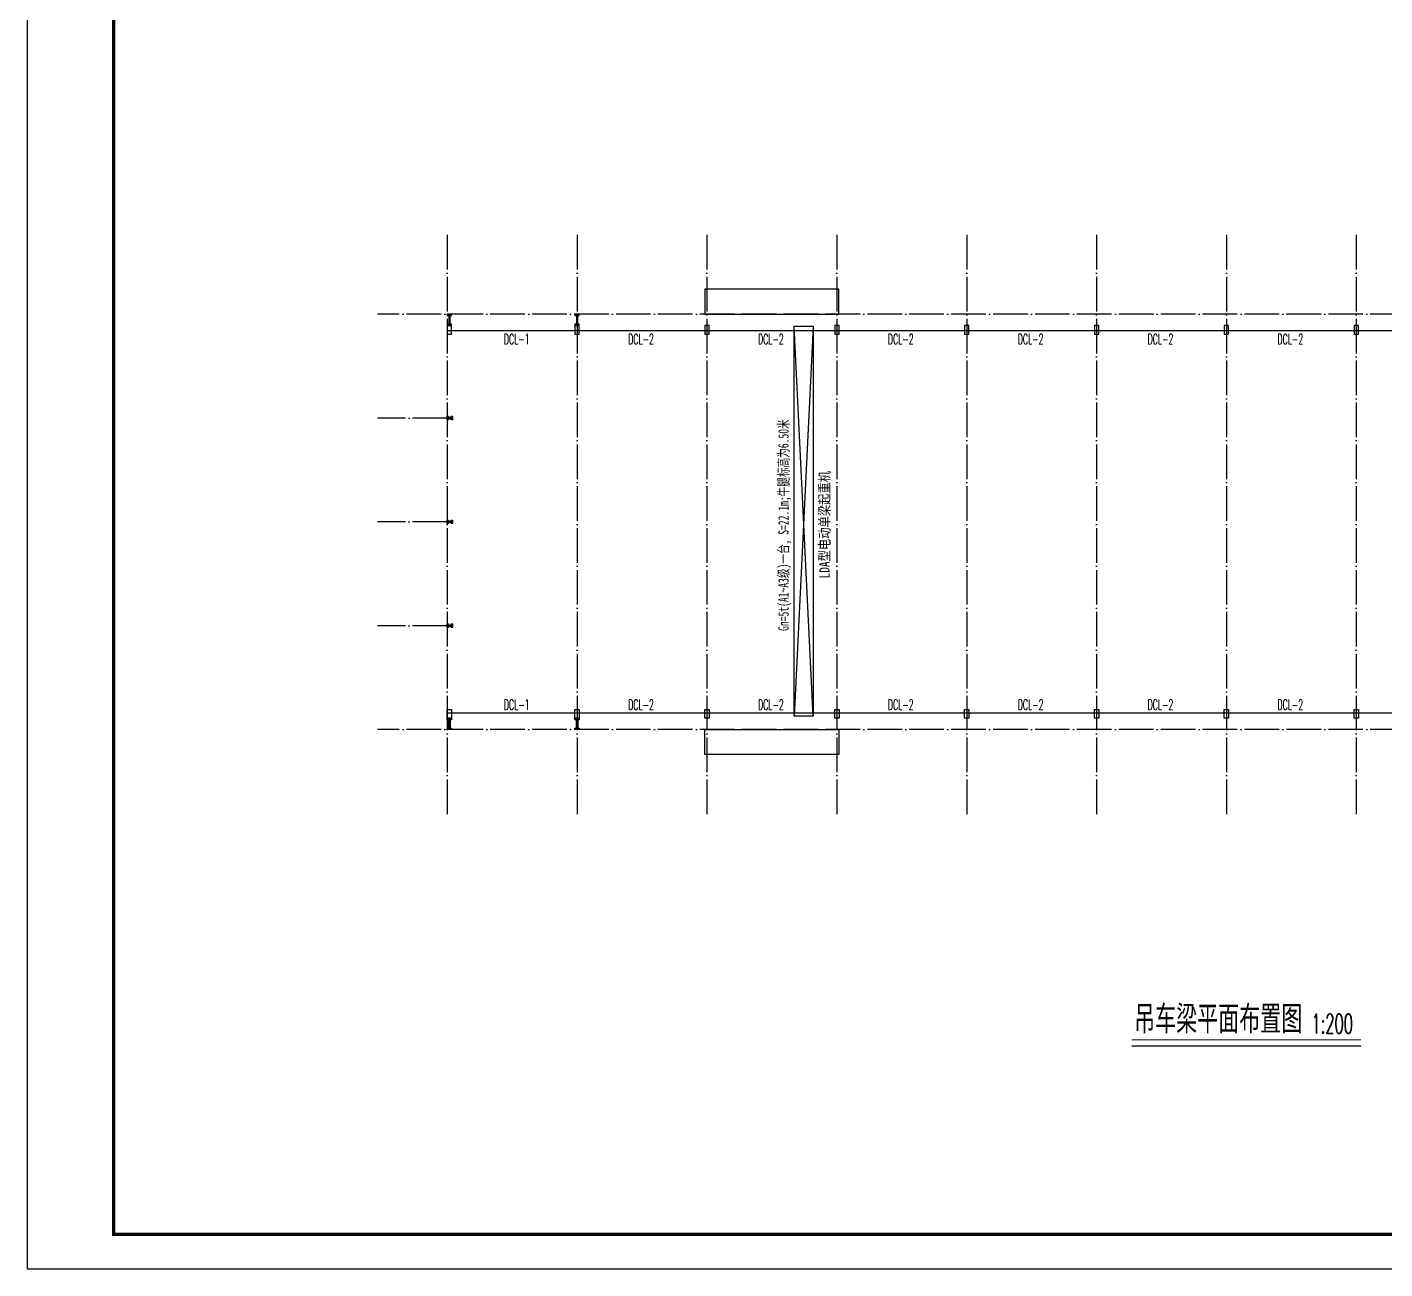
# Model space of a CAD drawing. Extents: x 32177600 to 32582346, y -189249 to 154687.
# Drawn here: x 32335937 to 32414349, y -102603 to -30856 of the extents above; entities that cross this region are included whole.
import ezdxf

# ---------------------------------------------------------------- set-up
doc = ezdxf.new("R2010")
doc.units = 0
doc.header["$LTSCALE"] = 1000
doc.header["$MEASUREMENT"] = 0
doc.linetypes.add('ACAD_ISO04W100', pattern=[30.5, 24, -3, 0.5, -3])
doc.linetypes.add('DOTE', pattern=[2.42, 2, -0.2, 0.02, -0.2])
doc.layers.get('0').update_dxf_attribs({"linetype": 'CONTINUOUS'})
for name, color, linetype in [('DIM_TEXT', 3, 'CONTINUOUS'), ('DOTE', 1, 'ACAD_ISO04W100'), ('PUB_TEXT', 7, 'CONTINUOUS'), ('PUB_TITLE', 4, 'CONTINUOUS'), ('标注、文字', 3, 'CONTINUOUS')]:
    doc.layers.add(name, color=color, linetype=linetype)
doc.styles.add('-宋体', font='', dxfattribs={"width": 0.8})
doc.styles.add('_HZTXT', font='txt.shx', dxfattribs={"width": 0.8, "bigfont": 'hztxt.shx'})
doc.styles.add('_SIMPLEX', font='SIMPLEX', dxfattribs={"width": 0.8})
doc.styles.get('-宋体').set_extended_font_data('SimSun')

msp = doc.modelspace()

# ---------------------------------------------------------------- hatches: boundary and pattern name
for points in [[(32360449.4, -47522.7), (32360449.4, -47442.7), (32360199.4, -47442.7), (32360199.4, -47522.7), (32360284.4, -47522.7), (32360284.4, -48012.7), (32360199.4, -48012.7), (32360199.4, -48092.7), (32360449.4, -48092.7), (32360449.4, -48012.7), (32360364.4, -48012.7), (32360364.4, -47522.7)], [(32367824.4, -47522.7), (32367824.4, -47442.7), (32367574.4, -47442.7), (32367574.4, -47522.7), (32367659.4, -47522.7), (32367659.4, -48012.7), (32367574.4, -48012.7), (32367574.4, -48092.7), (32367824.4, -48092.7), (32367824.4, -48012.7), (32367739.4, -48012.7), (32367739.4, -47522.7)], [(32360279.4, -53542.7), (32360199.4, -53542.7), (32360199.4, -53342.7), (32360279.4, -53342.7), (32360279.4, -53402.7), (32360419.4, -53402.7), (32360419.4, -53342.7), (32360499.4, -53342.7), (32360499.4, -53542.7), (32360419.4, -53542.7), (32360419.4, -53482.7), (32360279.4, -53482.7)], [(32360279.4, -59542.7), (32360199.4, -59542.7), (32360199.4, -59342.7), (32360279.4, -59342.7), (32360279.4, -59402.7), (32360419.4, -59402.7), (32360419.4, -59342.7), (32360499.4, -59342.7), (32360499.4, -59542.7), (32360419.4, -59542.7), (32360419.4, -59482.7), (32360279.4, -59482.7)], [(32360279.4, -65542.7), (32360199.4, -65542.7), (32360199.4, -65342.7), (32360279.4, -65342.7), (32360279.4, -65402.7), (32360419.4, -65402.7), (32360419.4, -65342.7), (32360499.4, -65342.7), (32360499.4, -65542.7), (32360419.4, -65542.7), (32360419.4, -65482.7), (32360279.4, -65482.7)], [(32360449.4, -71362.7), (32360449.4, -71442.7), (32360199.4, -71442.7), (32360199.4, -71362.7), (32360284.4, -71362.7), (32360284.4, -70872.7), (32360199.4, -70872.7), (32360199.4, -70792.7), (32360449.4, -70792.7), (32360449.4, -70872.7), (32360364.4, -70872.7), (32360364.4, -71362.7)], [(32367824.4, -71362.7), (32367824.4, -71442.7), (32367574.4, -71442.7), (32367574.4, -71362.7), (32367659.4, -71362.7), (32367659.4, -70872.7), (32367574.4, -70872.7), (32367574.4, -70792.7), (32367824.4, -70792.7), (32367824.4, -70872.7), (32367739.4, -70872.7), (32367739.4, -71362.7)]]:
    msp.add_hatch(color=256).paths.add_polyline_path(points)

# ---------------------------------------------------------------- linework, layer by layer
for p, q in [((32381341.3, -70673.2), (32380242, -48141)), ((32381341.3, -48141), (32380242, -70673.2))]:
    msp.add_line(p, q)
at = {"elevation": 0}
for points in [[(32382819.4, -46002.7), (32375079.4, -46002.7), (32375079.4, -47442.7), (32382819.4, -47442.7)], [(32360199.4, -48092.7), (32360199.4, -48592.7), (32360449.4, -48592.7), (32360449.4, -48092.7)], [(32367574.4, -48092.7), (32367574.4, -48592.7), (32367824.4, -48592.7), (32367824.4, -48092.7)], [(32375074.4, -48092.7), (32375074.4, -48592.7), (32375324.4, -48592.7), (32375324.4, -48092.7)], [(32382574.4, -48092.7), (32382574.4, -48592.7), (32382824.4, -48592.7), (32382824.4, -48092.7)], [(32390074.4, -48092.7), (32390074.4, -48592.7), (32390324.4, -48592.7), (32390324.4, -48092.7)], [(32397574.4, -48092.7), (32397574.4, -48592.7), (32397824.4, -48592.7), (32397824.4, -48092.7)], [(32405074.4, -48092.7), (32405074.4, -48592.7), (32405324.4, -48592.7), (32405324.4, -48092.7)], [(32412574.4, -48092.7), (32412574.4, -48592.7), (32412824.4, -48592.7), (32412824.4, -48092.7)], [(32360199.4, -70792.7), (32360199.4, -70292.7), (32360449.4, -70292.7), (32360449.4, -70792.7)], [(32367574.4, -70792.7), (32367574.4, -70292.7), (32367824.4, -70292.7), (32367824.4, -70792.7)], [(32375074.4, -70792.7), (32375074.4, -70292.7), (32375324.4, -70292.7), (32375324.4, -70792.7)], [(32382574.4, -70792.7), (32382574.4, -70292.7), (32382824.4, -70292.7), (32382824.4, -70792.7)], [(32390074.4, -70792.7), (32390074.4, -70292.7), (32390324.4, -70292.7), (32390324.4, -70792.7)], [(32397574.4, -70792.7), (32397574.4, -70292.7), (32397824.4, -70292.7), (32397824.4, -70792.7)], [(32405074.4, -70792.7), (32405074.4, -70292.7), (32405324.4, -70292.7), (32405324.4, -70792.7)], [(32412574.4, -70792.7), (32412574.4, -70292.7), (32412824.4, -70292.7), (32412824.4, -70792.7)], [(32382819.4, -72882.7), (32375079.4, -72882.7), (32375079.4, -71442.7), (32382819.4, -71442.7)]]:
    msp.add_lwpolyline(points, close=True, dxfattribs=at)
for points in [[(32360449.4, -47522.7), (32360449.4, -47442.7), (32360199.4, -47442.7), (32360199.4, -47522.7), (32360284.4, -47522.7), (32360284.4, -48012.7), (32360199.4, -48012.7), (32360199.4, -48092.7), (32360449.4, -48092.7), (32360449.4, -48012.7), (32360364.4, -48012.7), (32360364.4, -47522.7), (32360449.4, -47522.7)], [(32367824.4, -47522.7), (32367824.4, -47442.7), (32367574.4, -47442.7), (32367574.4, -47522.7), (32367659.4, -47522.7), (32367659.4, -48012.7), (32367574.4, -48012.7), (32367574.4, -48092.7), (32367824.4, -48092.7), (32367824.4, -48012.7), (32367739.4, -48012.7), (32367739.4, -47522.7), (32367824.4, -47522.7)], [(32360279.4, -53542.7), (32360199.4, -53542.7), (32360199.4, -53342.7), (32360279.4, -53342.7), (32360279.4, -53402.7), (32360419.4, -53402.7), (32360419.4, -53342.7), (32360499.4, -53342.7), (32360499.4, -53542.7), (32360419.4, -53542.7), (32360419.4, -53482.7), (32360279.4, -53482.7), (32360279.4, -53542.7)], [(32360279.4, -59542.7), (32360199.4, -59542.7), (32360199.4, -59342.7), (32360279.4, -59342.7), (32360279.4, -59402.7), (32360419.4, -59402.7), (32360419.4, -59342.7), (32360499.4, -59342.7), (32360499.4, -59542.7), (32360419.4, -59542.7), (32360419.4, -59482.7), (32360279.4, -59482.7), (32360279.4, -59542.7)], [(32360279.4, -65542.7), (32360199.4, -65542.7), (32360199.4, -65342.7), (32360279.4, -65342.7), (32360279.4, -65402.7), (32360419.4, -65402.7), (32360419.4, -65342.7), (32360499.4, -65342.7), (32360499.4, -65542.7), (32360419.4, -65542.7), (32360419.4, -65482.7), (32360279.4, -65482.7), (32360279.4, -65542.7)], [(32360449.4, -71362.7), (32360449.4, -71442.7), (32360199.4, -71442.7), (32360199.4, -71362.7), (32360284.4, -71362.7), (32360284.4, -70872.7), (32360199.4, -70872.7), (32360199.4, -70792.7), (32360449.4, -70792.7), (32360449.4, -70872.7), (32360364.4, -70872.7), (32360364.4, -71362.7), (32360449.4, -71362.7)], [(32367824.4, -71362.7), (32367824.4, -71442.7), (32367574.4, -71442.7), (32367574.4, -71362.7), (32367659.4, -71362.7), (32367659.4, -70872.7), (32367574.4, -70872.7), (32367574.4, -70792.7), (32367824.4, -70792.7), (32367824.4, -70872.7), (32367739.4, -70872.7), (32367739.4, -71362.7), (32367824.4, -71362.7)]]:
    msp.add_lwpolyline(points, dxfattribs=at)
at = {"const_width": 80, "elevation": 0}
for points in [[(32360199.4, -48392.7), (32450199.4, -48392.7)], [(32360199.4, -70492.7), (32450199.4, -70492.7)]]:
    msp.add_lwpolyline(points, dxfattribs=at)
msp.add_lwpolyline([(32380242, -48141), (32381341.3, -48141), (32381341.3, -70673.2), (32380242, -70673.2)], close=True)
at = {"layer": 'DOTE', "linetype": 'DOTE'}
for p, q in [((32360199.4, -42865.7, 0), (32360199.4, -76337.2, 0)), ((32367699.4, -42865.7, 0), (32367699.4, -76337.2, 0)), ((32375199.4, -42865.7, 0), (32375199.4, -76337.2, 0)), ((32382699.4, -42865.7, 0), (32382699.4, -76337.2, 0)), ((32390199.4, -42865.7, 0), (32390199.4, -76337.2, 0)), ((32397699.4, -42865.7, 0), (32397699.4, -76337.2, 0)), ((32405199.4, -42865.7, 0), (32405199.4, -76337.2, 0)), ((32412699.4, -42865.7, 0), (32412699.4, -76337.2, 0)), ((32454225.3, -47442.7, 0), (32356173.5, -47442.7, 0)), ((32360199.4, -53442.7, 0), (32356173.5, -53442.7, 0)), ((32360199.4, -59442.7, 0), (32356173.5, -59442.7, 0)), ((32360199.4, -65442.7, 0), (32356173.5, -65442.7, 0)), ((32454225.3, -71442.7, 0), (32356173.5, -71442.7, 0))]:
    msp.add_line(p, q, dxfattribs=at)
at = {"layer": 'PUB_TITLE', "elevation": 0}
msp.add_lwpolyline([(32335936.7, -102603.5), (32484536.7, -102603.5), (32484536.7, -18603.5), (32335936.7, -18603.5)], close=True, dxfattribs=at)
at = {"layer": 'PUB_TITLE', "const_width": 200, "elevation": 0}
msp.add_lwpolyline([(32340936.7, -100603.5), (32482536.7, -100603.5), (32482536.7, -20603.5), (32340936.7, -20603.5)], close=True, dxfattribs=at)
at = {"layer": '标注、文字'}
msp.add_line((32399734.3, -89710.1), (32412967.8, -89710.1), dxfattribs=at)
at = {"layer": '标注、文字', "const_width": 50}
msp.add_lwpolyline([(32399734.3, -89371.7), (32412967.8, -89371.7)], dxfattribs=at)

# ---------------------------------------------------------------- texts
at = {"layer": 'DIM_TEXT'}
for s, height, style, width, p in [('吊车梁平面布置图', 1618.98, '_HZTXT', 0.75, (32399868.2, -88998.5)), ('1:200', 1125, '_SIMPLEX', 0.55, (32410116.9, -88998.5))]:
    msp.add_text(s, height=height, dxfattribs=dict(at, style=style, width=width)).set_placement(p)
at = {"layer": 'PUB_TEXT', "style": '_SIMPLEX', "width": 0.55}
for s, p in [('DCL-1', (32363467.8, -49179.5, 0)), ('DCL-2', (32370648.2, -49179.5, 0)), ('DCL-2', (32378148.2, -49179.5, 0)), ('DCL-2', (32385648.2, -49179.5, 0)), ('DCL-2', (32393148.2, -49179.5, 0)), ('DCL-2', (32400648.2, -49179.5, 0)), ('DCL-2', (32408148.2, -49179.5, 0)), ('DCL-1', (32363467.8, -70305.8, 0)), ('DCL-2', (32370648.2, -70305.8, 0)), ('DCL-2', (32378148.2, -70305.8, 0)), ('DCL-2', (32385648.2, -70305.8, 0)), ('DCL-2', (32393148.2, -70305.8, 0)), ('DCL-2', (32400648.2, -70305.8, 0)), ('DCL-2', (32408148.2, -70305.8, 0))]:
    msp.add_text(s, height=600, dxfattribs=at).set_placement(p)
at = {"layer": 'PUB_TEXT', "style": '-宋体'}
for s, width, p in [('Gn=5t(A1~A3级)一台, S=22.1m;牛腿标高为6.50米', 0.68, (32379916.2, -65743.3)), ('LDA型电动单梁起重机', 0.8, (32382285.8, -62708.7))]:
    msp.add_text(s, height=600, rotation=90, dxfattribs=dict(at, width=width)).set_placement(p)

doc.saveas('drawing.dxf')
